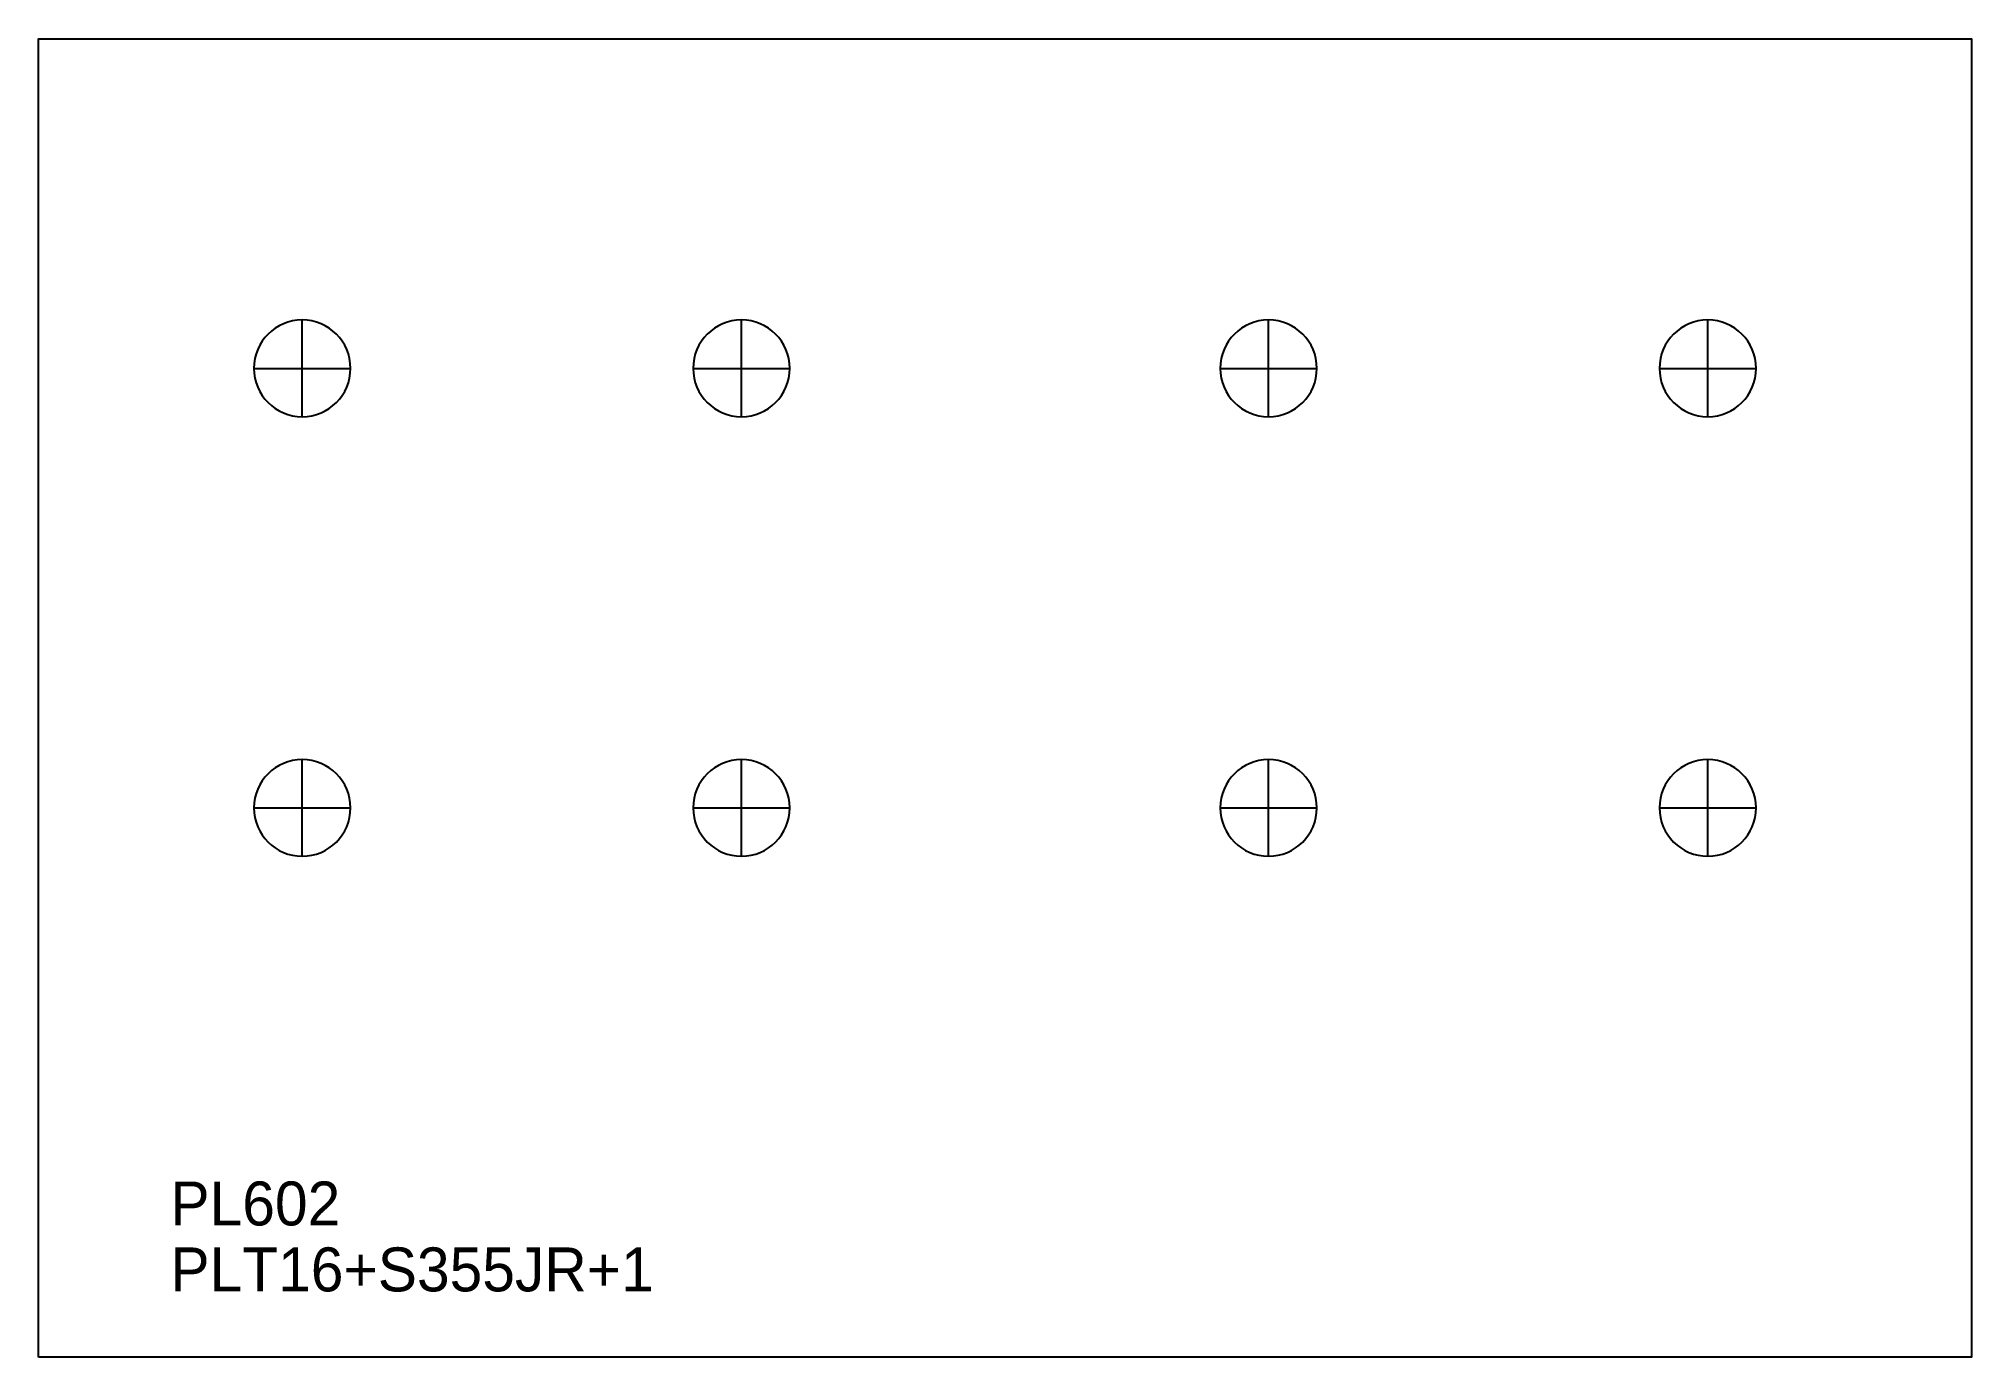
# Model space of a CAD drawing. Extents: x 0 to 440, y 0 to 300.
import ezdxf

# ---------------------------------------------------------------- set-up
doc = ezdxf.new("R2010")
doc.units = 0
for name, color, linetype in [('22', 7, 'CONTINUOUS'), ('CUT', 7, 'CONTINUOUS'), ('SCRIBE', 3, 'CONTINUOUS'), ('TEXT', 7, 'CONTINUOUS')]:
    doc.layers.add(name, color=color, linetype=linetype)

msp = doc.modelspace()

# ---------------------------------------------------------------- linework, layer by layer
at = {"layer": '22', "color": 7, "linetype": 'CONTINUOUS'}
for p, q in [((60, 214), (60, 236)), ((160, 214), (160, 236)), ((280, 214), (280, 236)), ((380, 214), (380, 236)), ((49, 225), (71, 225)), ((149, 225), (171, 225)), ((269, 225), (291, 225)), ((369, 225), (391, 225)), ((60, 114), (60, 136)), ((160, 114), (160, 136)), ((280, 114), (280, 136)), ((380, 114), (380, 136)), ((49, 125), (71, 125)), ((149, 125), (171, 125)), ((269, 125), (291, 125)), ((369, 125), (391, 125))]:
    msp.add_line(p, q, dxfattribs=at)
for points in [[(60, 236, 1), (60, 214, 1)], [(160, 236, 1), (160, 214, 1)], [(280, 236, 1), (280, 214, 1)], [(380, 236, 1), (380, 214, 1)], [(60, 136, 1), (60, 114, 1)], [(160, 136, 1), (160, 114, 1)], [(280, 136, 1), (280, 114, 1)], [(380, 136, 1), (380, 114, 1)]]:
    msp.add_lwpolyline(points, format="xyb", close=True, dxfattribs=at)
at = {"layer": 'CUT', "color": 7, "linetype": 'CONTINUOUS'}
msp.add_lwpolyline([(0, 0), (0, 300), (440, 300), (440, 0)], close=True, dxfattribs=at)

# ---------------------------------------------------------------- texts
at = {"layer": 'SCRIBE', "color": 3}
msp.add_text('PL602', height=10, dxfattribs=at).set_placement((30, 30))
at = {"layer": 'TEXT', "color": 7}
msp.add_text('PLT16+S355JR+1', height=10, dxfattribs=at).set_placement((30, 15))

doc.saveas('drawing.dxf')
